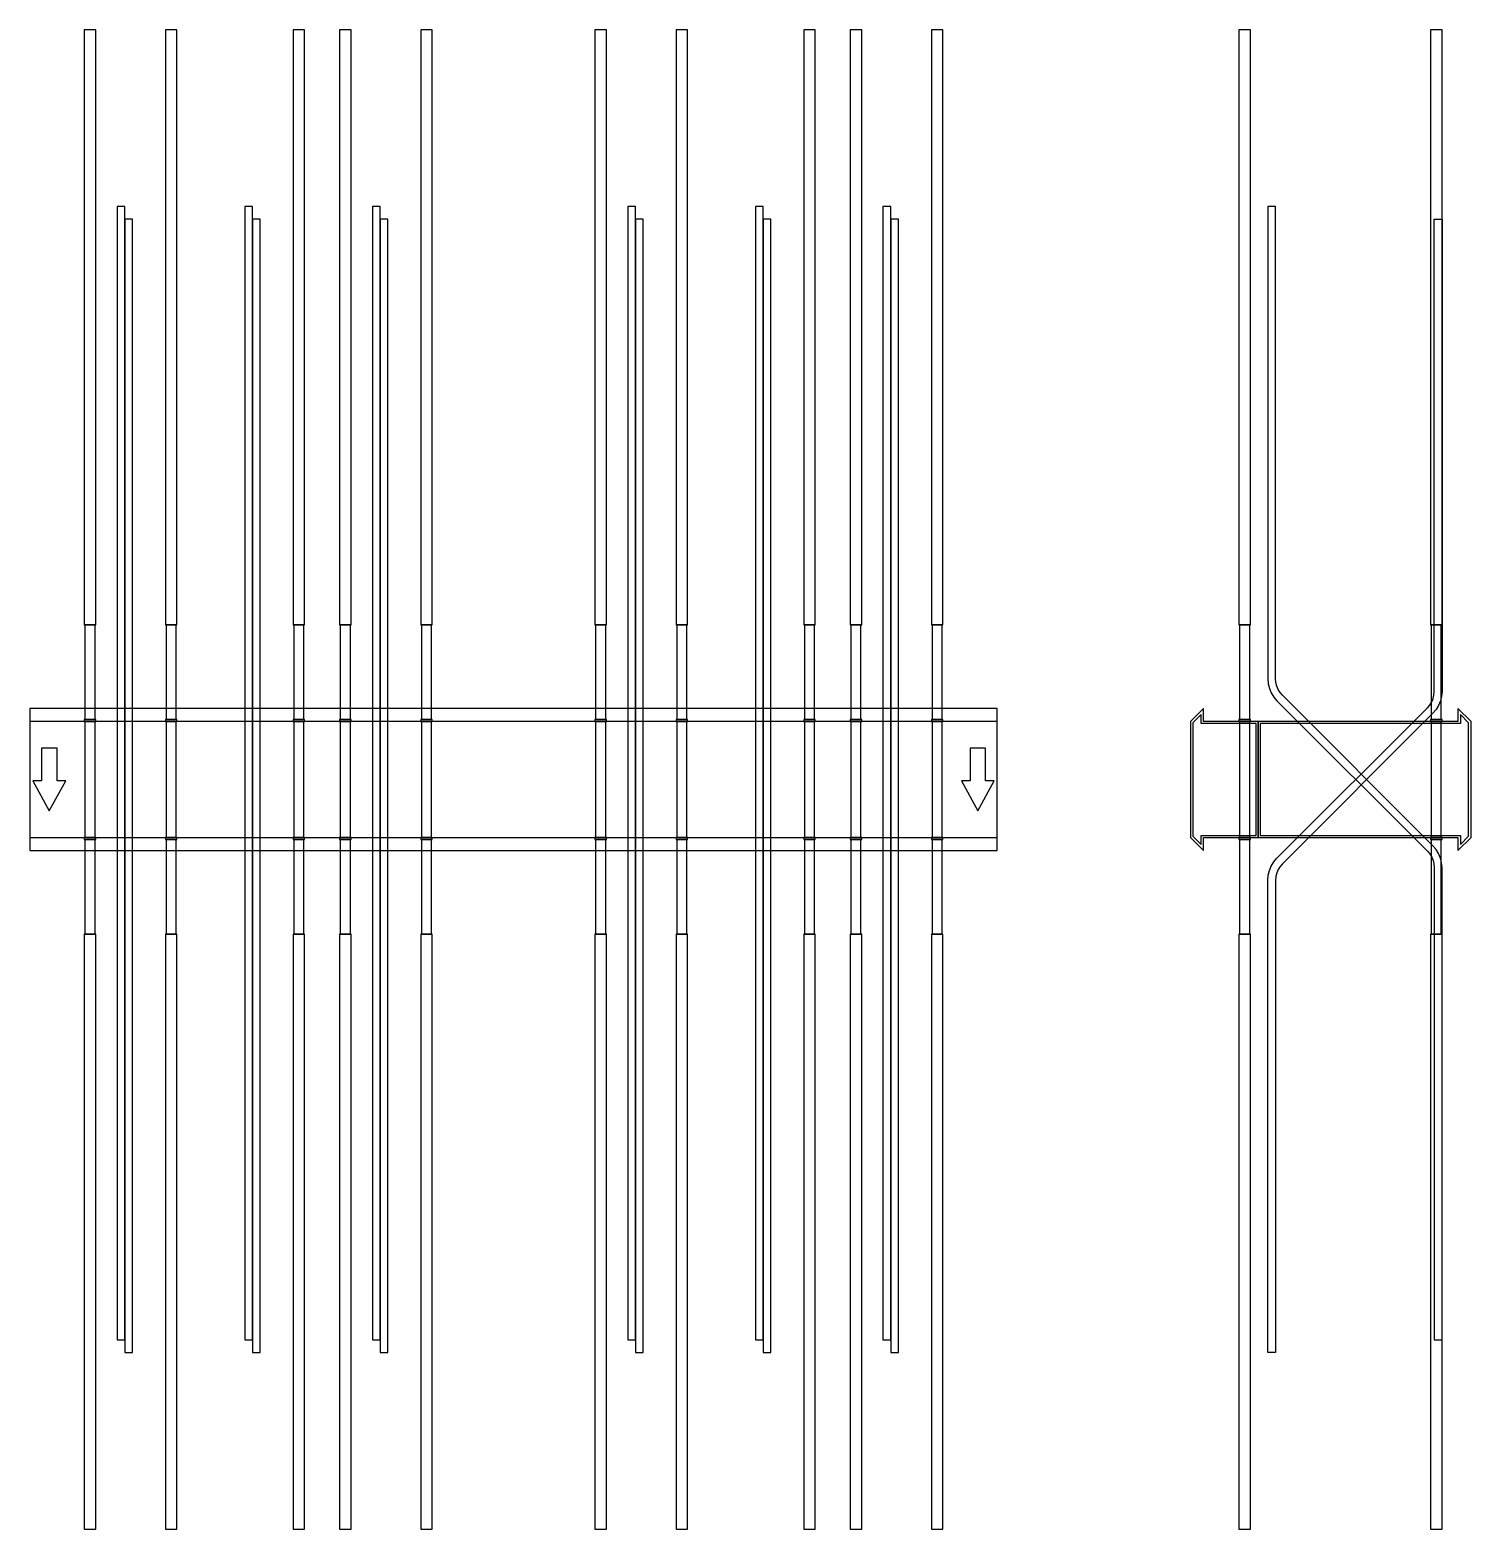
# Model space of a CAD drawing. Extents: x 0 to 1490, y -775 to 775.
import ezdxf

# ---------------------------------------------------------------- set-up
doc = ezdxf.new("R2010")
doc.units = 0
doc.layers.add('Halfen', color=7, linetype='CONTINUOUS')

msp = doc.modelspace()

# ---------------------------------------------------------------- linework, layer by layer
at = {"layer": 'Halfen', "color": 7}
for points in [[(68, 160), (68, 775), (56, 775), (56, 160)], [(152, 160), (152, 775), (140, 775), (140, 160)], [(284, 160), (284, 775), (272, 775), (272, 160)], [(332, 160), (332, 775), (320, 775), (320, 160)], [(416, 160), (416, 775), (404, 775), (404, 160)], [(596, 160), (596, 775), (584, 775), (584, 160)], [(680, 160), (680, 775), (668, 775), (668, 160)], [(812, 160), (812, 775), (800, 775), (800, 160)], [(860, 160), (860, 775), (848, 775), (848, 160)], [(944, 160), (944, 775), (932, 775), (932, 160)], [(1262, 160), (1262, 775), (1250, 775), (1250, 160)], [(1460, 160), (1460, 775), (1448, 775), (1448, 160)], [(98, -579.398), (98, 592.368), (90, 592.368), (90, -579.398)], [(230, -579.398), (230, 592.368), (222, 592.368), (222, -579.398)], [(362, -579.398), (362, 592.368), (354, 592.368), (354, -579.398)], [(626, -579.398), (626, 592.368), (618, 592.368), (618, -579.398)], [(758, -579.398), (758, 592.368), (750, 592.368), (750, -579.398)], [(890, -579.398), (890, 592.368), (882, 592.368), (882, -579.398)], [(1460, -579.398), (1460, -91.113), (1459.606, -86.107), (1458.434, -81.224), (1456.512, -76.585), (1453.889, -72.304), (1450.627, -68.485), (1295.029, 87.113), (1292.584, 89.976), (1290.616, 93.187), (1289.175, 96.667), (1288.295, 100.329), (1288, 104.083), (1288, 592.368), (1280, 592.368), (1280, 104.083), (1280.394, 99.077), (1281.566, 94.195), (1283.488, 89.556), (1286.111, 85.274), (1289.373, 81.456), (1444.971, -74.142), (1447.416, -77.006), (1449.384, -80.217), (1450.825, -83.696), (1451.705, -87.358), (1452, -91.113), (1452, -579.398)], [(106, -592.368), (106, 579.398), (98, 579.398), (98, -592.368)], [(238, -592.368), (238, 579.398), (230, 579.398), (230, -592.368)], [(370, -592.368), (370, 579.398), (362, 579.398), (362, -592.368)], [(634, -592.368), (634, 579.398), (626, 579.398), (626, -592.368)], [(766, -592.368), (766, 579.398), (758, 579.398), (758, -592.368)], [(898, -592.368), (898, 579.398), (890, 579.398), (890, -592.368)], [(1280, -592.368), (1280, -104.083), (1280.394, -99.077), (1281.566, -94.195), (1283.488, -89.556), (1286.111, -85.274), (1289.373, -81.456), (1444.971, 74.142), (1447.416, 77.006), (1449.384, 80.217), (1450.825, 83.696), (1451.705, 87.358), (1452, 91.113), (1452, 579.398), (1460, 579.398), (1460, 91.113), (1459.606, 86.107), (1458.434, 81.224), (1456.512, 76.585), (1453.889, 72.304), (1450.627, 68.485), (1295.029, -87.113), (1292.584, -89.976), (1290.616, -93.187), (1289.175, -96.667), (1288.295, -100.329), (1288, -104.083), (1288, -592.368)], [(67.25, 62), (67.25, 160), (56.75, 160), (56.75, 62)], [(151.25, 62), (151.25, 160), (140.75, 160), (140.75, 62)], [(283.25, 62), (283.25, 160), (272.75, 160), (272.75, 62)], [(331.25, 62), (331.25, 160), (320.75, 160), (320.75, 62)], [(415.25, 62), (415.25, 160), (404.75, 160), (404.75, 62)], [(595.25, 62), (595.25, 160), (584.75, 160), (584.75, 62)], [(679.25, 62), (679.25, 160), (668.75, 160), (668.75, 62)], [(811.25, 62), (811.25, 160), (800.75, 160), (800.75, 62)], [(859.25, 62), (859.25, 160), (848.75, 160), (848.75, 62)], [(943.25, 62), (943.25, 160), (932.75, 160), (932.75, 62)], [(1261.25, 62), (1261.25, 160), (1250.75, 160), (1250.75, 62)], [(1459.25, 62), (1459.25, 160), (1448.75, 160), (1448.75, 62)], [(0, -73.5), (1000, -73.5), (1000, 73.5), (0, 73.5)], [(68, 60), (68, 62), (56, 62), (56, 60)], [(152, 60), (152, 62), (140, 62), (140, 60)], [(284, 60), (284, 62), (272, 62), (272, 60)], [(332, 60), (332, 62), (320, 62), (320, 60)], [(416, 60), (416, 62), (404, 62), (404, 60)], [(596, 60), (596, 62), (584, 62), (584, 60)], [(680, 60), (680, 62), (668, 62), (668, 60)], [(812, 60), (812, 62), (800, 62), (800, 60)], [(860, 60), (860, 62), (848, 62), (848, 60)], [(944, 60), (944, 62), (932, 62), (932, 60)], [(1270, -60), (1270, 60), (1213.5, 60), (1213.5, 73.5), (1200, 60), (1200, -60), (1213.5, -73.5), (1213.5, -60)], [(1268, -58), (1268, 58), (1211, 58), (1211, 67.25), (1202.5, 58.75), (1202.5, -58.75), (1211, -67.25), (1211, -58)], [(1262, 60), (1262, 62), (1250, 62), (1250, 60)], [(1490, -60), (1490, 60), (1476.5, 73.5), (1476.5, 60), (1270, 60), (1270, -60), (1476.5, -60), (1476.5, -73.5)], [(1487.5, -58.75), (1487.5, 58.75), (1479, 67.25), (1479, 58), (1272, 58), (1272, -58), (1479, -58), (1479, -67.25)], [(1460, 60), (1460, 62), (1448, 62), (1448, 60)], [(0, -60), (1000, -60), (1000, 60), (0, 60)], [(67.25, -60), (67.25, 60), (56.75, 60), (56.75, -60)], [(151.25, -60), (151.25, 60), (140.75, 60), (140.75, -60)], [(283.25, -60), (283.25, 60), (272.75, 60), (272.75, -60)], [(331.25, -60), (331.25, 60), (320.75, 60), (320.75, -60)], [(415.25, -60), (415.25, 60), (404.75, 60), (404.75, -60)], [(595.25, -60), (595.25, 60), (584.75, 60), (584.75, -60)], [(679.25, -60), (679.25, 60), (668.75, 60), (668.75, -60)], [(811.25, -60), (811.25, 60), (800.75, 60), (800.75, -60)], [(859.25, -60), (859.25, 60), (848.75, 60), (848.75, -60)], [(943.25, -60), (943.25, 60), (932.75, 60), (932.75, -60)], [(1261.25, -60), (1261.25, 60), (1250.75, 60), (1250.75, -60)], [(1459.25, -60), (1459.25, 60), (1448.75, 60), (1448.75, -60)], [(20, -32.5), (37, -1.5), (28, -1.5), (28, 32.5), (12, 32.5), (12, -1.5), (3, -1.5)], [(980, -32.5), (997, -1.5), (988, -1.5), (988, 32.5), (972, 32.5), (972, -1.5), (963, -1.5)], [(68, -62), (68, -60), (56, -60), (56, -62)], [(67.25, -160), (67.25, -62), (56.75, -62), (56.75, -160)], [(152, -62), (152, -60), (140, -60), (140, -62)], [(151.25, -160), (151.25, -62), (140.75, -62), (140.75, -160)], [(284, -62), (284, -60), (272, -60), (272, -62)], [(283.25, -160), (283.25, -62), (272.75, -62), (272.75, -160)], [(332, -62), (332, -60), (320, -60), (320, -62)], [(331.25, -160), (331.25, -62), (320.75, -62), (320.75, -160)], [(416, -62), (416, -60), (404, -60), (404, -62)], [(415.25, -160), (415.25, -62), (404.75, -62), (404.75, -160)], [(596, -62), (596, -60), (584, -60), (584, -62)], [(595.25, -160), (595.25, -62), (584.75, -62), (584.75, -160)], [(680, -62), (680, -60), (668, -60), (668, -62)], [(679.25, -160), (679.25, -62), (668.75, -62), (668.75, -160)], [(812, -62), (812, -60), (800, -60), (800, -62)], [(811.25, -160), (811.25, -62), (800.75, -62), (800.75, -160)], [(860, -62), (860, -60), (848, -60), (848, -62)], [(859.25, -160), (859.25, -62), (848.75, -62), (848.75, -160)], [(944, -62), (944, -60), (932, -60), (932, -62)], [(943.25, -160), (943.25, -62), (932.75, -62), (932.75, -160)], [(1262, -62), (1262, -60), (1250, -60), (1250, -62)], [(1261.25, -160), (1261.25, -62), (1250.75, -62), (1250.75, -160)], [(1460, -62), (1460, -60), (1448, -60), (1448, -62)], [(1459.25, -160), (1459.25, -62), (1448.75, -62), (1448.75, -160)], [(68, -775), (68, -160), (56, -160), (56, -775)], [(152, -775), (152, -160), (140, -160), (140, -775)], [(284, -775), (284, -160), (272, -160), (272, -775)], [(332, -775), (332, -160), (320, -160), (320, -775)], [(416, -775), (416, -160), (404, -160), (404, -775)], [(596, -775), (596, -160), (584, -160), (584, -775)], [(680, -775), (680, -160), (668, -160), (668, -775)], [(812, -775), (812, -160), (800, -160), (800, -775)], [(860, -775), (860, -160), (848, -160), (848, -775)], [(944, -775), (944, -160), (932, -160), (932, -775)], [(1262, -775), (1262, -160), (1250, -160), (1250, -775)], [(1460, -775), (1460, -160), (1448, -160), (1448, -775)]]:
    msp.add_lwpolyline(points, close=True, dxfattribs=at)

doc.saveas('drawing.dxf')
